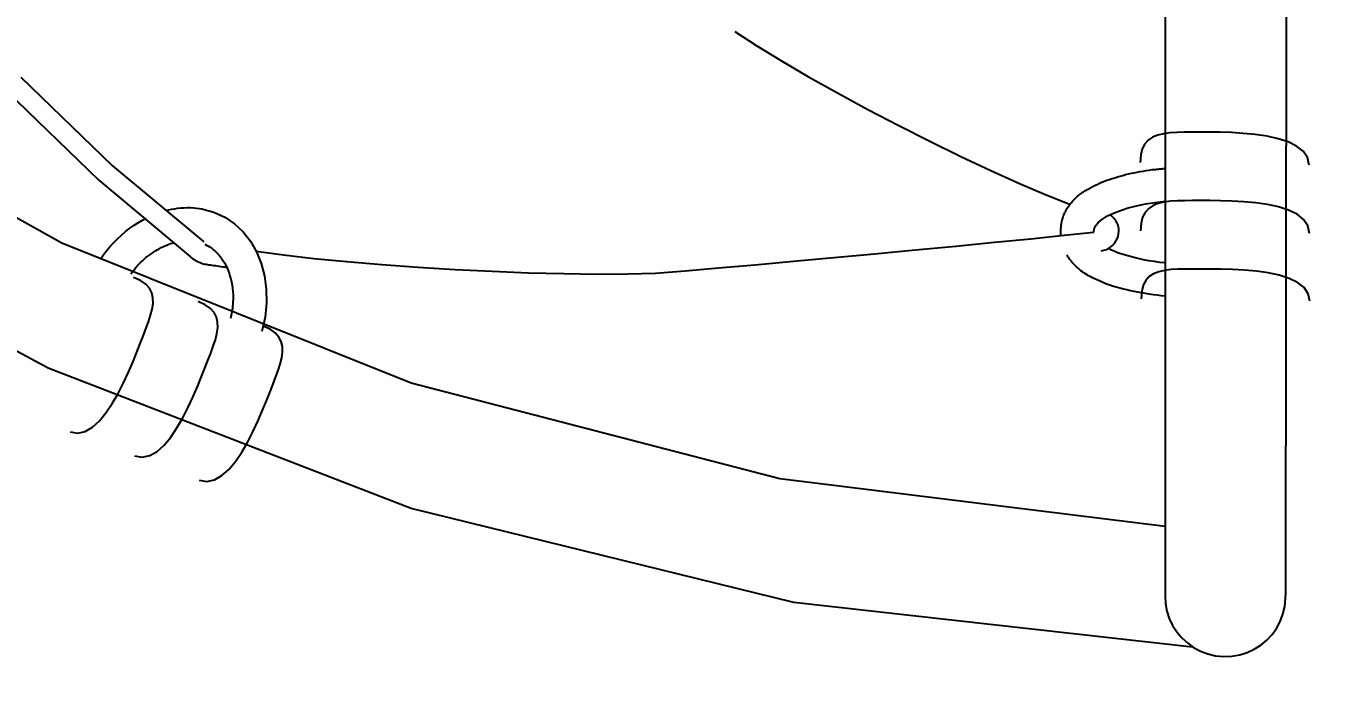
# Model space of a CAD drawing. Extents: x 11992 to 29481, y -6727 to 6811.
# Drawn here: x 19904.5 to 20099.1, y 4010.3 to 4109.9 of the extents above; entities that cross this region are included whole.
import ezdxf

# ---------------------------------------------------------------- set-up
doc = ezdxf.new("R2010")
doc.units = 0
doc.header["$MEASUREMENT"] = 0
doc.layers.get('0').update_dxf_attribs({"color": 8, "linetype": 'CONTINUOUS'})
doc.layers.add('zoylight 5回路', color=4, linetype='CONTINUOUS')

msp = doc.modelspace()

# ---------------------------------------------------------------- linework, layer by layer
for p, q in [((20075.72, 4132.67, -1596.24), (20075.68, 4024.25, -1596.24)), ((20093.89, 4132.67, -1596.24), (20093.79, 4024.25, -1596.24)), ((20011.03, 4109, -1596.24), (20014.33, 4106.87, -1596.24)), ((20014.33, 4106.87, -1596.24), (20018.05, 4104.59, -1596.24)), ((19860.94, 4104.47, -1596.24), (19909.93, 4077.28, -1596.24)), ((20018.05, 4104.59, -1596.24), (20022.13, 4102.22, -1596.24)), ((19903.76, 4102.16, -1596.24), (19917.52, 4088.85, -1596.24)), ((20022.13, 4102.22, -1596.24), (20026.48, 4099.78, -1596.24)), ((19901.6, 4100.09, -1596.24), (19915.44, 4086.69, -1596.24)), ((20026.48, 4099.78, -1596.24), (20031.02, 4097.32, -1596.24)), ((20031.02, 4097.32, -1596.24), (20035.68, 4094.89, -1596.24)), ((20035.68, 4094.89, -1596.24), (20040.36, 4092.52, -1596.24)), ((20073.82, 4093.14, -1596.24), (20073.17, 4092.71, -1596.24)), ((20074.59, 4093.45, -1596.24), (20073.82, 4093.14, -1596.24)), ((20075.46, 4093.66, -1596.24), (20074.59, 4093.45, -1596.24)), ((20076.42, 4093.79, -1596.24), (20075.46, 4093.66, -1596.24)), ((20077.47, 4093.85, -1596.24), (20076.42, 4093.79, -1596.24)), ((20078.6, 4093.87, -1596.24), (20077.47, 4093.85, -1596.24)), ((20079.78, 4093.88, -1596.24), (20078.6, 4093.87, -1596.24)), ((20081.02, 4093.88, -1596.24), (20079.78, 4093.88, -1596.24)), ((20082.38, 4093.88, -1596.24), (20081.02, 4093.88, -1596.24)), ((20083.95, 4093.87, -1596.24), (20082.38, 4093.88, -1596.24)), ((20085.66, 4093.82, -1596.24), (20083.95, 4093.87, -1596.24)), ((20087.44, 4093.71, -1596.24), (20085.66, 4093.82, -1596.24)), ((20089.25, 4093.54, -1596.24), (20087.44, 4093.71, -1596.24)), ((20091.02, 4093.28, -1596.24), (20089.25, 4093.54, -1596.24)), ((20092.68, 4092.91, -1596.24), (20091.02, 4093.28, -1596.24)), ((20040.36, 4092.52, -1596.24), (20045, 4090.25, -1596.24)), ((20072.27, 4091.39, -1596.24), (20072.04, 4090.46, -1596.24)), ((20072.65, 4092.13, -1596.24), (20072.27, 4091.39, -1596.24)), ((20073.17, 4092.71, -1596.24), (20072.65, 4092.13, -1596.24)), ((20094.18, 4092.43, -1596.24), (20092.68, 4092.91, -1596.24)), ((20095.45, 4091.8, -1596.24), (20094.18, 4092.43, -1596.24)), ((20096.44, 4091.03, -1596.24), (20095.45, 4091.8, -1596.24)), ((20045, 4090.25, -1596.24), (20049.51, 4088.13, -1596.24)), ((20072.04, 4090.46, -1596.24), (20071.96, 4089.33, -1596.24)), ((20097.08, 4090.08, -1596.24), (20096.44, 4091.03, -1596.24)), ((20097.32, 4088.95, -1596.24), (20097.08, 4090.08, -1596.24)), ((19917.52, 4088.85, -1596.24), (19931.23, 4077.41, -1596.24)), ((20049.51, 4088.13, -1596.24), (20053.81, 4086.19, -1596.24)), ((20068.53, 4087.16, -1596.24), (20068.94, 4087.28, -1596.24)), ((20068.94, 4087.28, -1596.24), (20069.35, 4087.4, -1596.24)), ((20069.35, 4087.4, -1596.24), (20069.76, 4087.51, -1596.24)), ((20069.76, 4087.51, -1596.24), (20070.19, 4087.61, -1596.24)), ((20070.19, 4087.61, -1596.24), (20070.62, 4087.71, -1596.24)), ((20070.62, 4087.71, -1596.24), (20071.05, 4087.8, -1596.24)), ((20071.05, 4087.8, -1596.24), (20071.49, 4087.89, -1596.24)), ((20071.49, 4087.89, -1596.24), (20071.94, 4087.97, -1596.24)), ((20071.94, 4087.97, -1596.24), (20072.39, 4088.05, -1596.24)), ((20072.39, 4088.05, -1596.24), (20072.85, 4088.12, -1596.24)), ((20072.85, 4088.12, -1596.24), (20073.31, 4088.19, -1596.24)), ((20073.31, 4088.19, -1596.24), (20073.77, 4088.26, -1596.24)), ((20073.77, 4088.26, -1596.24), (20073.92, 4088.27, -1596.24)), ((20073.92, 4088.27, -1596.24), (20074.07, 4088.28, -1596.24)), ((20074.07, 4088.28, -1596.24), (20074.23, 4088.3, -1596.24)), ((20074.23, 4088.3, -1596.24), (20074.38, 4088.31, -1596.24)), ((20074.38, 4088.31, -1596.24), (20074.54, 4088.33, -1596.24)), ((20074.54, 4088.33, -1596.24), (20074.7, 4088.35, -1596.24)), ((20074.7, 4088.35, -1596.24), (20074.86, 4088.37, -1596.24)), ((20074.86, 4088.37, -1596.24), (20075.02, 4088.38, -1596.24)), ((20075.02, 4088.38, -1596.24), (20075.18, 4088.4, -1596.24)), ((20075.18, 4088.4, -1596.24), (20075.35, 4088.41, -1596.24)), ((20075.35, 4088.41, -1596.24), (20075.51, 4088.43, -1596.24)), ((20075.51, 4088.43, -1596.24), (20075.68, 4088.44, -1596.24)), ((19907.84, 4058.41, -1596.24), (19856.75, 4085.87, -1596.24)), ((19915.44, 4086.69, -1596.24), (19929.25, 4075.17, -1596.24)), ((20053.81, 4086.19, -1596.24), (20057.83, 4084.47, -1596.24)), ((20063.88, 4085.18, -1596.24), (20064.04, 4085.27, -1596.24)), ((20064.04, 4085.27, -1596.24), (20064.39, 4085.47, -1596.24)), ((20064.39, 4085.47, -1596.24), (20064.75, 4085.67, -1596.24)), ((20064.75, 4085.67, -1596.24), (20065.1, 4085.86, -1596.24)), ((20065.1, 4085.86, -1596.24), (20065.47, 4086.04, -1596.24)), ((20065.47, 4086.04, -1596.24), (20065.83, 4086.21, -1596.24)), ((20065.83, 4086.21, -1596.24), (20066.2, 4086.37, -1596.24)), ((20066.2, 4086.37, -1596.24), (20066.57, 4086.52, -1596.24)), ((20066.57, 4086.52, -1596.24), (20066.95, 4086.66, -1596.24)), ((20066.95, 4086.66, -1596.24), (20067.34, 4086.8, -1596.24)), ((20067.34, 4086.8, -1596.24), (20067.73, 4086.92, -1596.24)), ((20067.73, 4086.92, -1596.24), (20068.13, 4087.05, -1596.24)), ((20068.13, 4087.05, -1596.24), (20068.53, 4087.16, -1596.24)), ((20057.83, 4084.47, -1596.24), (20061.47, 4083.03, -1596.24)), ((20061.52, 4083.2, -1596.24), (20061.66, 4083.36, -1596.24)), ((20061.66, 4083.36, -1596.24), (20061.8, 4083.52, -1596.24)), ((20061.8, 4083.52, -1596.24), (20061.93, 4083.67, -1596.24)), ((20061.93, 4083.67, -1596.24), (20062.07, 4083.82, -1596.24)), ((20062.07, 4083.82, -1596.24), (20062.21, 4083.96, -1596.24)), ((20062.21, 4083.96, -1596.24), (20062.35, 4084.08, -1596.24)), ((20062.35, 4084.08, -1596.24), (20062.5, 4084.21, -1596.24)), ((20062.5, 4084.21, -1596.24), (20062.65, 4084.33, -1596.24)), ((20062.65, 4084.33, -1596.24), (20062.8, 4084.46, -1596.24)), ((20062.8, 4084.46, -1596.24), (20062.95, 4084.57, -1596.24)), ((20062.95, 4084.57, -1596.24), (20063.1, 4084.69, -1596.24)), ((20063.1, 4084.69, -1596.24), (20063.25, 4084.8, -1596.24)), ((20063.25, 4084.8, -1596.24), (20063.41, 4084.9, -1596.24)), ((20063.41, 4084.9, -1596.24), (20063.56, 4085, -1596.24)), ((20063.56, 4085, -1596.24), (20063.72, 4085.1, -1596.24)), ((20063.72, 4085.1, -1596.24), (20063.88, 4085.18, -1596.24)), ((20072.75, 4083.11, -1596.24), (20074.18, 4083.34, -1596.24)), ((20074.18, 4083.34, -1596.24), (20075.68, 4083.51, -1596.24)), ((20075.53, 4083.37, -1596.24), (20074.66, 4083.16, -1596.24)), ((20076.49, 4083.5, -1596.24), (20075.53, 4083.37, -1596.24)), ((20077.54, 4083.56, -1596.24), (20076.49, 4083.5, -1596.24)), ((20078.66, 4083.59, -1596.24), (20077.54, 4083.56, -1596.24)), ((20079.83, 4083.6, -1596.24), (20078.66, 4083.59, -1596.24)), ((20081.06, 4083.61, -1596.24), (20079.83, 4083.6, -1596.24)), ((20082.43, 4083.61, -1596.24), (20081.06, 4083.61, -1596.24)), ((20084.01, 4083.59, -1596.24), (20082.43, 4083.61, -1596.24)), ((20085.72, 4083.54, -1596.24), (20084.01, 4083.59, -1596.24)), ((20087.51, 4083.44, -1596.24), (20085.72, 4083.54, -1596.24)), ((20089.32, 4083.28, -1596.24), (20087.51, 4083.44, -1596.24)), ((20091.08, 4083.02, -1596.24), (20089.32, 4083.28, -1596.24)), ((19925.56, 4082.1, -1596.24), (19925.95, 4082.21, -1596.24)), ((19925.95, 4082.21, -1596.24), (19926.38, 4082.31, -1596.24)), ((19926.38, 4082.31, -1596.24), (19926.83, 4082.39, -1596.24)), ((19926.83, 4082.39, -1596.24), (19927.3, 4082.45, -1596.24)), ((19927.3, 4082.45, -1596.24), (19927.78, 4082.5, -1596.24)), ((19927.78, 4082.5, -1596.24), (19928.28, 4082.53, -1596.24)), ((19928.28, 4082.53, -1596.24), (19928.77, 4082.55, -1596.24)), ((19928.77, 4082.55, -1596.24), (19929.25, 4082.55, -1596.24)), ((19929.25, 4082.55, -1596.24), (19929.72, 4082.53, -1596.24)), ((19929.72, 4082.53, -1596.24), (19930.16, 4082.49, -1596.24)), ((19930.16, 4082.49, -1596.24), (19930.57, 4082.44, -1596.24)), ((19930.57, 4082.44, -1596.24), (19930.95, 4082.37, -1596.24)), ((19930.95, 4082.37, -1596.24), (19932.74, 4081.87, -1596.24)), ((19932.74, 4081.87, -1596.24), (19934.38, 4081.11, -1596.24)), ((20060.38, 4081.19, -1596.24), (20060.46, 4081.43, -1596.24)), ((20060.46, 4081.43, -1596.24), (20060.55, 4081.66, -1596.24)), ((20060.55, 4081.66, -1596.24), (20060.64, 4081.89, -1596.24)), ((20060.64, 4081.89, -1596.24), (20060.76, 4082.09, -1596.24)), ((20060.76, 4082.09, -1596.24), (20060.88, 4082.29, -1596.24)), ((20060.88, 4082.29, -1596.24), (20061, 4082.48, -1596.24)), ((20061, 4082.48, -1596.24), (20061.13, 4082.67, -1596.24)), ((20061.13, 4082.67, -1596.24), (20061.26, 4082.85, -1596.24)), ((20061.26, 4082.85, -1596.24), (20061.39, 4083.03, -1596.24)), ((20061.39, 4083.03, -1596.24), (20061.52, 4083.2, -1596.24)), ((20067.06, 4081.29, -1596.24), (20067.96, 4081.73, -1596.24)), ((20067.59, 4081.36, -1596.24), (20067.43, 4081.48, -1596.24)), ((20067.74, 4081.23, -1596.24), (20067.59, 4081.36, -1596.24)), ((20067.96, 4081.73, -1596.24), (20068.99, 4082.13, -1596.24)), ((20068.99, 4082.13, -1596.24), (20070.14, 4082.5, -1596.24)), ((20070.14, 4082.5, -1596.24), (20071.4, 4082.83, -1596.24)), ((20071.4, 4082.83, -1596.24), (20072.75, 4083.11, -1596.24)), ((20072.71, 4081.84, -1596.24), (20072.32, 4081.11, -1596.24)), ((20073.24, 4082.42, -1596.24), (20072.71, 4081.84, -1596.24)), ((20073.89, 4082.85, -1596.24), (20073.24, 4082.42, -1596.24)), ((20074.66, 4083.16, -1596.24), (20073.89, 4082.85, -1596.24)), ((20092.74, 4082.66, -1596.24), (20091.08, 4083.02, -1596.24)), ((20094.24, 4082.18, -1596.24), (20092.74, 4082.66, -1596.24)), ((20095.52, 4081.56, -1596.24), (20094.24, 4082.18, -1596.24)), ((20096.51, 4080.78, -1596.24), (20095.52, 4081.56, -1596.24)), ((19919.49, 4078.94, -1596.24), (19920.13, 4079.44, -1596.24)), ((19920.13, 4079.44, -1596.24), (19920.78, 4079.91, -1596.24)), ((19920.78, 4079.91, -1596.24), (19921.41, 4080.32, -1596.24)), ((19921.41, 4080.32, -1596.24), (19922.02, 4080.67, -1596.24)), ((19922.02, 4080.67, -1596.24), (19922.6, 4080.96, -1596.24)), ((19934.38, 4081.11, -1596.24), (19935.85, 4080.12, -1596.24)), ((19935.85, 4080.12, -1596.24), (19937.15, 4078.9, -1596.24)), ((20060.01, 4079.12, -1596.24), (20060.03, 4079.39, -1596.24)), ((20060.03, 4079.39, -1596.24), (20060.05, 4079.66, -1596.24)), ((20060.05, 4079.66, -1596.24), (20060.08, 4079.92, -1596.24)), ((20060.08, 4079.92, -1596.24), (20060.13, 4080.18, -1596.24)), ((20060.13, 4080.18, -1596.24), (20060.18, 4080.44, -1596.24)), ((20060.18, 4080.44, -1596.24), (20060.24, 4080.69, -1596.24)), ((20060.24, 4080.69, -1596.24), (20060.3, 4080.94, -1596.24)), ((20060.3, 4080.94, -1596.24), (20060.38, 4081.19, -1596.24)), ((20065.02, 4079.36, -1596.24), (20065.27, 4079.86, -1596.24)), ((20065.27, 4079.86, -1596.24), (20065.7, 4080.35, -1596.24)), ((20065.7, 4080.35, -1596.24), (20066.3, 4080.83, -1596.24)), ((20066.3, 4080.83, -1596.24), (20067.06, 4081.29, -1596.24)), ((20067.89, 4081.08, -1596.24), (20067.74, 4081.23, -1596.24)), ((20068.03, 4080.92, -1596.24), (20067.89, 4081.08, -1596.24)), ((20068.16, 4080.75, -1596.24), (20068.03, 4080.92, -1596.24)), ((20068.28, 4080.57, -1596.24), (20068.16, 4080.75, -1596.24)), ((20068.39, 4080.38, -1596.24), (20068.28, 4080.57, -1596.24)), ((20068.49, 4080.19, -1596.24), (20068.39, 4080.38, -1596.24)), ((20068.57, 4079.99, -1596.24), (20068.49, 4080.19, -1596.24)), ((20068.64, 4079.8, -1596.24), (20068.57, 4079.99, -1596.24)), ((20068.69, 4079.6, -1596.24), (20068.64, 4079.8, -1596.24)), ((20068.72, 4079.41, -1596.24), (20068.69, 4079.6, -1596.24)), ((20068.74, 4078.99, -1596.24), (20068.72, 4079.41, -1596.24)), ((20072.08, 4080.19, -1596.24), (20072, 4079.06, -1596.24)), ((20072.32, 4081.11, -1596.24), (20072.08, 4080.19, -1596.24)), ((20097.16, 4079.83, -1596.24), (20096.51, 4080.78, -1596.24)), ((20097.4, 4078.68, -1596.24), (20097.16, 4079.83, -1596.24)), ((19917.63, 4077.23, -1596.24), (19918.23, 4077.82, -1596.24)), ((19918.23, 4077.82, -1596.24), (19918.85, 4078.39, -1596.24)), ((19918.85, 4078.39, -1596.24), (19919.49, 4078.94, -1596.24)), ((19937.15, 4078.9, -1596.24), (19938.26, 4077.49, -1596.24)), ((19938.26, 4077.49, -1596.24), (19939.17, 4075.9, -1596.24)), ((20050.04, 4077.34, -1596.24), (20055.51, 4077.88, -1596.24)), ((20055.51, 4077.88, -1596.24), (20060.52, 4078.39, -1596.24)), ((20060.01, 4078.86, -1596.24), (20060.01, 4079.12, -1596.24)), ((20060.01, 4078.81, -1596.24), (20060.01, 4078.86, -1596.24)), ((20060.01, 4078.77, -1596.24), (20060.01, 4078.81, -1596.24)), ((20060.01, 4078.73, -1596.24), (20060.01, 4078.77, -1596.24)), ((20060.01, 4078.68, -1596.24), (20060.01, 4078.73, -1596.24)), ((20060.01, 4078.64, -1596.24), (20060.01, 4078.68, -1596.24)), ((20060.01, 4078.59, -1596.24), (20060.01, 4078.64, -1596.24)), ((20060.01, 4078.55, -1596.24), (20060.01, 4078.59, -1596.24)), ((20060.01, 4078.5, -1596.24), (20060.01, 4078.55, -1596.24)), ((20060.01, 4078.46, -1596.24), (20060.01, 4078.5, -1596.24)), ((20060.01, 4078.41, -1596.24), (20060.01, 4078.46, -1596.24)), ((20060.01, 4078.36, -1596.24), (20060.01, 4078.41, -1596.24)), ((20060.01, 4078.31, -1596.24), (20060.01, 4078.36, -1596.24)), ((20060.52, 4078.39, -1596.24), (20064.97, 4078.86, -1596.24)), ((20064.97, 4078.86, -1596.24), (20065.02, 4079.36, -1596.24)), ((20068.1, 4077.18, -1596.24), (20068.31, 4077.5, -1596.24)), ((20068.31, 4077.5, -1596.24), (20068.49, 4077.84, -1596.24)), ((20068.49, 4077.84, -1596.24), (20068.62, 4078.2, -1596.24)), ((20068.62, 4078.2, -1596.24), (20068.71, 4078.59, -1596.24)), ((20068.71, 4078.59, -1596.24), (20068.74, 4078.99, -1596.24)), ((19909.93, 4077.28, -1596.24), (19962.38, 4056.23, -1596.24)), ((19916.12, 4075.39, -1596.24), (19916.57, 4076, -1596.24)), ((19916.57, 4076, -1596.24), (19917.08, 4076.62, -1596.24)), ((19917.08, 4076.62, -1596.24), (19917.63, 4077.23, -1596.24)), ((19923.12, 4075.46, -1596.24), (19923.41, 4075.65, -1596.24)), ((19923.41, 4075.65, -1596.24), (19923.69, 4075.85, -1596.24)), ((19923.69, 4075.85, -1596.24), (19923.97, 4076.03, -1596.24)), ((19923.97, 4076.03, -1596.24), (19924.25, 4076.21, -1596.24)), ((19924.25, 4076.21, -1596.24), (19924.54, 4076.37, -1596.24)), ((19924.54, 4076.37, -1596.24), (19924.82, 4076.53, -1596.24)), ((19924.82, 4076.53, -1596.24), (19925.1, 4076.67, -1596.24)), ((19925.1, 4076.67, -1596.24), (19925.39, 4076.81, -1596.24)), ((19925.39, 4076.81, -1596.24), (19925.67, 4076.93, -1596.24)), ((19925.67, 4076.93, -1596.24), (19925.96, 4077.04, -1596.24)), ((19925.96, 4077.04, -1596.24), (19926.24, 4077.14, -1596.24)), ((19926.24, 4077.14, -1596.24), (19926.52, 4077.23, -1596.24)), ((19926.52, 4077.23, -1596.24), (19926.8, 4077.31, -1596.24)), ((19931.37, 4077.07, -1596.24), (19931.66, 4076.92, -1596.24)), ((19931.66, 4076.92, -1596.24), (19931.94, 4076.76, -1596.24)), ((19931.94, 4076.76, -1596.24), (19932.21, 4076.58, -1596.24)), ((19932.21, 4076.58, -1596.24), (19932.48, 4076.39, -1596.24)), ((19932.48, 4076.39, -1596.24), (19932.75, 4076.17, -1596.24)), ((19932.75, 4076.17, -1596.24), (19933, 4075.95, -1596.24)), ((19933, 4075.95, -1596.24), (19933.25, 4075.7, -1596.24)), ((19933.25, 4075.7, -1596.24), (19933.49, 4075.44, -1596.24)), ((19939.12, 4076, -1596.24), (19943.2, 4075.44, -1596.24)), ((19939.17, 4075.9, -1596.24), (19939.88, 4074.16, -1596.24)), ((20025.89, 4075.03, -1596.24), (20032.04, 4075.61, -1596.24)), ((20032.04, 4075.61, -1596.24), (20038.2, 4076.19, -1596.24)), ((20038.2, 4076.19, -1596.24), (20044.23, 4076.77, -1596.24)), ((20044.23, 4076.77, -1596.24), (20050.04, 4077.34, -1596.24)), ((20066.09, 4076.07, -1596.24), (20066.49, 4076.14, -1596.24)), ((20066.49, 4076.14, -1596.24), (20066.87, 4076.27, -1596.24)), ((20066.87, 4076.27, -1596.24), (20067.22, 4076.44, -1596.24)), ((20067.62, 4076.15, -1596.24), (20067.21, 4076.38, -1596.24)), ((20067.22, 4076.44, -1596.24), (20067.55, 4076.65, -1596.24)), ((20067.55, 4076.65, -1596.24), (20067.84, 4076.9, -1596.24)), ((20068.13, 4075.93, -1596.24), (20067.62, 4076.15, -1596.24)), ((20067.84, 4076.9, -1596.24), (20068.1, 4077.18, -1596.24)), ((20068.71, 4075.7, -1596.24), (20068.13, 4075.93, -1596.24)), ((20069.37, 4075.49, -1596.24), (20068.71, 4075.7, -1596.24)), ((19915.74, 4074.79, -1596.24), (19916.12, 4075.39, -1596.24)), ((19920.99, 4073.5, -1596.24), (19921.24, 4073.78, -1596.24)), ((19921.24, 4073.78, -1596.24), (19921.49, 4074.06, -1596.24)), ((19921.49, 4074.06, -1596.24), (19921.75, 4074.32, -1596.24)), ((19921.75, 4074.32, -1596.24), (19922.01, 4074.57, -1596.24)), ((19922.01, 4074.57, -1596.24), (19922.28, 4074.81, -1596.24)), ((19922.28, 4074.81, -1596.24), (19922.55, 4075.04, -1596.24)), ((19922.55, 4075.04, -1596.24), (19922.83, 4075.26, -1596.24)), ((19922.83, 4075.26, -1596.24), (19923.12, 4075.46, -1596.24)), ((19929.25, 4075.17, -1596.24), (19929.4, 4075.02, -1596.24)), ((19929.4, 4075.02, -1596.24), (19929.58, 4074.87, -1596.24)), ((19929.58, 4074.87, -1596.24), (19929.78, 4074.74, -1596.24)), ((19929.78, 4074.74, -1596.24), (19929.99, 4074.61, -1596.24)), ((19929.99, 4074.61, -1596.24), (19930.21, 4074.49, -1596.24)), ((19930.21, 4074.49, -1596.24), (19930.44, 4074.38, -1596.24)), ((19930.44, 4074.38, -1596.24), (19930.67, 4074.28, -1596.24)), ((19930.67, 4074.28, -1596.24), (19930.9, 4074.2, -1596.24)), ((19930.9, 4074.2, -1596.24), (19931.13, 4074.12, -1596.24)), ((19931.13, 4074.12, -1596.24), (19931.36, 4074.07, -1596.24)), ((19931.36, 4074.07, -1596.24), (19931.57, 4074.03, -1596.24)), ((19931.57, 4074.03, -1596.24), (19931.78, 4074, -1596.24)), ((19931.78, 4074, -1596.24), (19931.98, 4073.97, -1596.24)), ((19931.98, 4073.97, -1596.24), (19932.21, 4073.94, -1596.24)), ((19932.21, 4073.94, -1596.24), (19932.45, 4073.91, -1596.24)), ((19932.45, 4073.91, -1596.24), (19932.71, 4073.87, -1596.24)), ((19932.71, 4073.87, -1596.24), (19932.98, 4073.83, -1596.24)), ((19932.98, 4073.83, -1596.24), (19933.25, 4073.79, -1596.24)), ((19933.25, 4073.79, -1596.24), (19933.52, 4073.75, -1596.24)), ((19933.49, 4075.44, -1596.24), (19933.73, 4075.16, -1596.24)), ((19933.52, 4073.75, -1596.24), (19933.78, 4073.71, -1596.24)), ((19933.73, 4075.16, -1596.24), (19933.95, 4074.86, -1596.24)), ((19933.78, 4073.71, -1596.24), (19934.04, 4073.67, -1596.24)), ((19933.95, 4074.86, -1596.24), (19934.17, 4074.54, -1596.24)), ((19934.04, 4073.67, -1596.24), (19934.28, 4073.63, -1596.24)), ((19934.17, 4074.54, -1596.24), (19934.38, 4074.21, -1596.24)), ((19934.28, 4073.63, -1596.24), (19934.5, 4073.59, -1596.24)), ((19934.38, 4074.21, -1596.24), (19934.56, 4073.85, -1596.24)), ((19934.5, 4073.59, -1596.24), (19934.69, 4073.55, -1596.24)), ((19934.56, 4073.85, -1596.24), (19934.73, 4073.48, -1596.24)), ((19939.88, 4074.16, -1596.24), (19940.37, 4072.29, -1596.24)), ((19943.2, 4075.44, -1596.24), (19947.77, 4074.92, -1596.24)), ((19947.77, 4074.92, -1596.24), (19952.73, 4074.43, -1596.24)), ((19952.73, 4074.43, -1596.24), (19957.99, 4073.99, -1596.24)), ((19957.99, 4073.99, -1596.24), (19963.45, 4073.6, -1596.24)), ((19963.45, 4073.6, -1596.24), (19969, 4073.26, -1596.24)), ((20008.57, 4073.48, -1596.24), (20014.04, 4073.96, -1596.24)), ((20014.04, 4073.96, -1596.24), (20019.85, 4074.48, -1596.24)), ((20019.85, 4074.48, -1596.24), (20025.89, 4075.03, -1596.24)), ((20061.01, 4075.26, -1596.24), (20060.92, 4075.38, -1596.24)), ((20061.09, 4075.15, -1596.24), (20061.01, 4075.26, -1596.24)), ((20061.18, 4075.04, -1596.24), (20061.09, 4075.15, -1596.24)), ((20061.26, 4074.92, -1596.24), (20061.18, 4075.04, -1596.24)), ((20061.35, 4074.81, -1596.24), (20061.26, 4074.92, -1596.24)), ((20061.43, 4074.7, -1596.24), (20061.35, 4074.81, -1596.24)), ((20061.52, 4074.59, -1596.24), (20061.43, 4074.7, -1596.24)), ((20061.61, 4074.48, -1596.24), (20061.52, 4074.59, -1596.24)), ((20061.7, 4074.37, -1596.24), (20061.61, 4074.48, -1596.24)), ((20061.79, 4074.27, -1596.24), (20061.7, 4074.37, -1596.24)), ((20061.89, 4074.17, -1596.24), (20061.79, 4074.27, -1596.24)), ((20061.99, 4074.07, -1596.24), (20061.89, 4074.17, -1596.24)), ((20062.19, 4073.84, -1596.24), (20061.99, 4074.07, -1596.24)), ((20062.39, 4073.63, -1596.24), (20062.19, 4073.84, -1596.24)), ((20062.61, 4073.43, -1596.24), (20062.39, 4073.63, -1596.24)), ((20070.08, 4075.28, -1596.24), (20069.37, 4075.49, -1596.24)), ((20070.84, 4075.08, -1596.24), (20070.08, 4075.28, -1596.24)), ((20071.63, 4074.89, -1596.24), (20070.84, 4075.08, -1596.24)), ((20072.44, 4074.72, -1596.24), (20071.63, 4074.89, -1596.24)), ((20073.26, 4074.56, -1596.24), (20072.44, 4074.72, -1596.24)), ((20074.08, 4074.43, -1596.24), (20073.26, 4074.56, -1596.24)), ((20074.89, 4074.32, -1596.24), (20074.08, 4074.43, -1596.24)), ((20075.68, 4074.24, -1596.24), (20074.89, 4074.32, -1596.24)), ((19920.29, 4072.62, -1596.24), (19920.52, 4072.92, -1596.24)), ((19920.52, 4072.92, -1596.24), (19920.75, 4073.21, -1596.24)), ((19921.73, 4071.59, -1596.24), (19920.69, 4072.07, -1596.24)), ((19920.75, 4073.21, -1596.24), (19920.99, 4073.5, -1596.24)), ((19934.73, 4073.48, -1596.24), (19934.89, 4073.09, -1596.24)), ((19934.89, 4073.09, -1596.24), (19935.04, 4072.69, -1596.24)), ((19935.04, 4072.69, -1596.24), (19935.17, 4072.27, -1596.24)), ((19935.17, 4072.27, -1596.24), (19935.29, 4071.83, -1596.24)), ((19935.29, 4071.83, -1596.24), (19935.39, 4071.38, -1596.24)), ((19940.37, 4072.29, -1596.24), (19940.63, 4070.31, -1596.24)), ((19969, 4073.26, -1596.24), (19974.57, 4072.98, -1596.24)), ((19974.57, 4072.98, -1596.24), (19980.04, 4072.77, -1596.24)), ((19980.04, 4072.77, -1596.24), (19985.33, 4072.63, -1596.24)), ((19985.33, 4072.63, -1596.24), (19990.33, 4072.56, -1596.24)), ((19990.33, 4072.56, -1596.24), (19994.95, 4072.58, -1596.24)), ((19994.95, 4072.58, -1596.24), (19999.1, 4072.69, -1596.24)), ((19999.1, 4072.69, -1596.24), (20003.55, 4073.05, -1596.24)), ((20003.55, 4073.05, -1596.24), (20008.57, 4073.48, -1596.24)), ((20062.82, 4073.24, -1596.24), (20062.61, 4073.43, -1596.24)), ((20063.04, 4073.07, -1596.24), (20062.82, 4073.24, -1596.24)), ((20063.27, 4072.9, -1596.24), (20063.04, 4073.07, -1596.24)), ((20063.49, 4072.74, -1596.24), (20063.27, 4072.9, -1596.24)), ((20063.72, 4072.6, -1596.24), (20063.49, 4072.74, -1596.24)), ((20063.96, 4072.46, -1596.24), (20063.72, 4072.6, -1596.24)), ((20064.19, 4072.32, -1596.24), (20063.96, 4072.46, -1596.24)), ((20064.43, 4072.19, -1596.24), (20064.19, 4072.32, -1596.24)), ((20064.67, 4072.07, -1596.24), (20064.43, 4072.19, -1596.24)), ((20065, 4071.9, -1596.24), (20064.67, 4072.07, -1596.24)), ((20065.33, 4071.73, -1596.24), (20065, 4071.9, -1596.24)), ((20065.67, 4071.57, -1596.24), (20065.33, 4071.73, -1596.24)), ((20072.8, 4071.61, -1596.24), (20072.42, 4070.87, -1596.24)), ((20073.32, 4072.18, -1596.24), (20072.8, 4071.61, -1596.24)), ((20073.97, 4072.61, -1596.24), (20073.32, 4072.18, -1596.24)), ((20074.74, 4072.92, -1596.24), (20073.97, 4072.61, -1596.24)), ((20075.61, 4073.12, -1596.24), (20074.74, 4072.92, -1596.24)), ((20076.58, 4073.24, -1596.24), (20075.61, 4073.12, -1596.24)), ((20077.63, 4073.3, -1596.24), (20076.58, 4073.24, -1596.24)), ((20078.76, 4073.32, -1596.24), (20077.63, 4073.3, -1596.24)), ((20079.95, 4073.32, -1596.24), (20078.76, 4073.32, -1596.24)), ((20081.19, 4073.31, -1596.24), (20079.95, 4073.32, -1596.24)), ((20082.55, 4073.32, -1596.24), (20081.19, 4073.31, -1596.24)), ((20084.11, 4073.31, -1596.24), (20082.55, 4073.32, -1596.24)), ((20085.82, 4073.27, -1596.24), (20084.11, 4073.31, -1596.24)), ((20087.6, 4073.17, -1596.24), (20085.82, 4073.27, -1596.24)), ((20089.41, 4073, -1596.24), (20087.6, 4073.17, -1596.24)), ((20091.17, 4072.75, -1596.24), (20089.41, 4073, -1596.24)), ((20092.83, 4072.39, -1596.24), (20091.17, 4072.75, -1596.24)), ((20094.32, 4071.91, -1596.24), (20092.83, 4072.39, -1596.24)), ((20095.59, 4071.3, -1596.24), (20094.32, 4071.91, -1596.24)), ((19922.51, 4071.04, -1596.24), (19921.73, 4071.59, -1596.24)), ((19923.07, 4070.42, -1596.24), (19922.51, 4071.04, -1596.24)), ((19923.43, 4069.73, -1596.24), (19923.07, 4070.42, -1596.24)), ((19923.6, 4068.98, -1596.24), (19923.43, 4069.73, -1596.24)), ((19935.39, 4071.38, -1596.24), (19935.48, 4070.91, -1596.24)), ((19935.48, 4070.91, -1596.24), (19935.55, 4070.44, -1596.24)), ((19935.55, 4070.44, -1596.24), (19935.6, 4069.95, -1596.24)), ((19935.6, 4069.95, -1596.24), (19935.63, 4069.45, -1596.24)), ((19940.63, 4070.31, -1596.24), (19940.66, 4068.24, -1596.24)), ((20066.01, 4071.42, -1596.24), (20065.67, 4071.57, -1596.24)), ((20066.35, 4071.28, -1596.24), (20066.01, 4071.42, -1596.24)), ((20066.7, 4071.14, -1596.24), (20066.35, 4071.28, -1596.24)), ((20067.06, 4071.01, -1596.24), (20066.7, 4071.14, -1596.24)), ((20067.41, 4070.88, -1596.24), (20067.06, 4071.01, -1596.24)), ((20067.78, 4070.76, -1596.24), (20067.41, 4070.88, -1596.24)), ((20068.15, 4070.64, -1596.24), (20067.78, 4070.76, -1596.24)), ((20068.53, 4070.53, -1596.24), (20068.15, 4070.64, -1596.24)), ((20068.91, 4070.42, -1596.24), (20068.53, 4070.53, -1596.24)), ((20069.43, 4070.29, -1596.24), (20068.91, 4070.42, -1596.24)), ((20069.96, 4070.17, -1596.24), (20069.43, 4070.29, -1596.24)), ((20070.5, 4070.05, -1596.24), (20069.96, 4070.17, -1596.24)), ((20071.05, 4069.94, -1596.24), (20070.5, 4070.05, -1596.24)), ((20071.61, 4069.83, -1596.24), (20071.05, 4069.94, -1596.24)), ((20072.17, 4069.73, -1596.24), (20071.61, 4069.83, -1596.24)), ((20072.19, 4069.96, -1596.24), (20072.12, 4068.83, -1596.24)), ((20072.74, 4069.63, -1596.24), (20072.17, 4069.73, -1596.24)), ((20072.42, 4070.87, -1596.24), (20072.19, 4069.96, -1596.24)), ((20096.58, 4070.54, -1596.24), (20095.59, 4071.3, -1596.24)), ((20097.21, 4069.6, -1596.24), (20096.58, 4070.54, -1596.24)), ((19923.49, 4067.29, -1596.24), (19923.61, 4068.16, -1596.24)), ((19923.61, 4068.16, -1596.24), (19923.6, 4068.98, -1596.24)), ((19931.44, 4067.94, -1596.24), (19930.4, 4068.42, -1596.24)), ((19932.23, 4067.39, -1596.24), (19931.44, 4067.94, -1596.24)), ((19935.59, 4067.94, -1596.24), (19935.56, 4067.69, -1596.24)), ((19935.61, 4068.19, -1596.24), (19935.59, 4067.94, -1596.24)), ((19935.62, 4068.45, -1596.24), (19935.61, 4068.19, -1596.24)), ((19935.63, 4068.69, -1596.24), (19935.62, 4068.45, -1596.24)), ((19935.63, 4069.45, -1596.24), (19935.64, 4068.94, -1596.24)), ((19935.64, 4068.94, -1596.24), (19935.63, 4068.69, -1596.24)), ((19940.66, 4068.24, -1596.24), (19940.44, 4066.09, -1596.24)), ((20073.32, 4069.54, -1596.24), (20072.74, 4069.63, -1596.24)), ((20073.9, 4069.46, -1596.24), (20073.32, 4069.54, -1596.24)), ((20074.49, 4069.38, -1596.24), (20073.9, 4069.46, -1596.24)), ((20075.08, 4069.31, -1596.24), (20074.49, 4069.38, -1596.24)), ((20075.68, 4069.25, -1596.24), (20075.08, 4069.31, -1596.24)), ((20097.44, 4068.49, -1596.24), (20097.21, 4069.6, -1596.24)), ((19922.93, 4065.37, -1596.24), (19923.25, 4066.36, -1596.24)), ((19923.25, 4066.36, -1596.24), (19923.49, 4067.29, -1596.24)), ((19932.79, 4066.77, -1596.24), (19932.23, 4067.39, -1596.24)), ((19933.14, 4066.08, -1596.24), (19932.79, 4066.77, -1596.24)), ((19933.31, 4065.33, -1596.24), (19933.14, 4066.08, -1596.24)), ((19935.31, 4066.13, -1596.24), (19935.26, 4065.87, -1596.24)), ((19935.36, 4066.39, -1596.24), (19935.31, 4066.13, -1596.24)), ((19935.41, 4066.65, -1596.24), (19935.36, 4066.39, -1596.24)), ((19935.45, 4066.91, -1596.24), (19935.41, 4066.65, -1596.24)), ((19935.49, 4067.17, -1596.24), (19935.45, 4066.91, -1596.24)), ((19935.53, 4067.43, -1596.24), (19935.49, 4067.17, -1596.24)), ((19935.56, 4067.69, -1596.24), (19935.53, 4067.43, -1596.24)), ((19940.44, 4066.09, -1596.24), (19939.96, 4063.91, -1596.24)), ((19922.12, 4063.25, -1596.24), (19922.55, 4064.33, -1596.24)), ((19922.55, 4064.33, -1596.24), (19922.93, 4065.37, -1596.24)), ((19933.21, 4063.63, -1596.24), (19933.33, 4064.51, -1596.24)), ((19933.33, 4064.51, -1596.24), (19933.31, 4065.33, -1596.24)), ((19941.19, 4064.26, -1596.24), (19940.15, 4064.73, -1596.24)), ((19941.97, 4063.72, -1596.24), (19941.19, 4064.26, -1596.24)), ((19921.19, 4060.84, -1596.24), (19921.69, 4062.11, -1596.24)), ((19921.69, 4062.11, -1596.24), (19922.12, 4063.25, -1596.24)), ((19932.66, 4061.7, -1596.24), (19932.98, 4062.69, -1596.24)), ((19932.98, 4062.69, -1596.24), (19933.21, 4063.63, -1596.24)), ((19942.53, 4063.1, -1596.24), (19941.97, 4063.72, -1596.24)), ((19942.88, 4062.42, -1596.24), (19942.53, 4063.1, -1596.24)), ((19943.05, 4061.67, -1596.24), (19942.88, 4062.42, -1596.24)), ((19920.6, 4059.4, -1596.24), (19921.19, 4060.84, -1596.24)), ((19931.85, 4059.57, -1596.24), (19932.27, 4060.66, -1596.24)), ((19932.27, 4060.66, -1596.24), (19932.66, 4061.7, -1596.24)), ((19942.72, 4059.04, -1596.24), (19942.95, 4059.98, -1596.24)), ((19942.95, 4059.98, -1596.24), (19943.07, 4060.85, -1596.24)), ((19943.07, 4060.85, -1596.24), (19943.05, 4061.67, -1596.24)), ((19962.4, 4037.34, -1596.24), (19907.84, 4058.41, -1596.24)), ((19919.93, 4057.84, -1596.24), (19920.6, 4059.4, -1596.24)), ((19930.91, 4057.17, -1596.24), (19931.4, 4058.43, -1596.24)), ((19931.4, 4058.43, -1596.24), (19931.85, 4059.57, -1596.24)), ((19942.02, 4057.01, -1596.24), (19942.4, 4058.05, -1596.24)), ((19942.4, 4058.05, -1596.24), (19942.72, 4059.04, -1596.24)), ((19918.37, 4054.62, -1596.24), (19919.18, 4056.23, -1596.24)), ((19919.18, 4056.23, -1596.24), (19919.93, 4057.84, -1596.24)), ((19930.32, 4055.74, -1596.24), (19930.91, 4057.17, -1596.24)), ((19941.59, 4055.92, -1596.24), (19942.02, 4057.01, -1596.24)), ((19962.38, 4056.23, -1596.24), (20017.8, 4041.85, -1596.24)), ((19917.48, 4053.09, -1596.24), (19918.37, 4054.62, -1596.24)), ((19928.91, 4052.57, -1596.24), (19929.66, 4054.18, -1596.24)), ((19929.66, 4054.18, -1596.24), (19930.32, 4055.74, -1596.24)), ((19940.66, 4053.52, -1596.24), (19941.15, 4054.78, -1596.24)), ((19941.15, 4054.78, -1596.24), (19941.59, 4055.92, -1596.24)), ((19916.54, 4051.69, -1596.24), (19917.48, 4053.09, -1596.24)), ((19928.1, 4050.97, -1596.24), (19928.91, 4052.57, -1596.24)), ((19940.08, 4052.09, -1596.24), (19940.66, 4053.52, -1596.24)), ((19914.51, 4049.54, -1596.24), (19915.55, 4050.49, -1596.24)), ((19915.55, 4050.49, -1596.24), (19916.54, 4051.69, -1596.24)), ((19927.21, 4049.44, -1596.24), (19928.1, 4050.97, -1596.24)), ((19938.66, 4048.93, -1596.24), (19939.41, 4050.53, -1596.24)), ((19939.41, 4050.53, -1596.24), (19940.08, 4052.09, -1596.24)), ((19911.18, 4048.85, -1596.24), (19912.32, 4048.66, -1596.24)), ((19912.32, 4048.66, -1596.24), (19913.43, 4048.91, -1596.24)), ((19913.43, 4048.91, -1596.24), (19914.51, 4049.54, -1596.24)), ((19926.27, 4048.04, -1596.24), (19927.21, 4049.44, -1596.24)), ((19937.84, 4047.33, -1596.24), (19938.66, 4048.93, -1596.24)), ((19924.22, 4045.9, -1596.24), (19925.27, 4046.84, -1596.24)), ((19925.27, 4046.84, -1596.24), (19926.27, 4048.04, -1596.24)), ((19936.95, 4045.8, -1596.24), (19937.84, 4047.33, -1596.24)), ((19920.84, 4045.23, -1596.24), (19922, 4045.03, -1596.24)), ((19922, 4045.03, -1596.24), (19923.13, 4045.27, -1596.24)), ((19923.13, 4045.27, -1596.24), (19924.22, 4045.9, -1596.24)), ((19934.99, 4043.2, -1596.24), (19936, 4044.41, -1596.24)), ((19936, 4044.41, -1596.24), (19936.95, 4045.8, -1596.24)), ((19933.93, 4042.26, -1596.24), (19934.99, 4043.2, -1596.24)), ((19930.54, 4041.58, -1596.24), (19931.7, 4041.38, -1596.24)), ((19931.7, 4041.38, -1596.24), (19932.84, 4041.63, -1596.24)), ((19932.84, 4041.63, -1596.24), (19933.93, 4042.26, -1596.24)), ((20017.8, 4041.85, -1596.24), (20075.68, 4034.66, -1596.24)), ((20019.89, 4023.19, -1596.24), (19962.4, 4037.34, -1596.24)), ((20079.8, 4016.5, -1596.24), (20019.89, 4023.19, -1596.24)), ((20075.68, 4024.25, -1596.24), (20075.74, 4023.05, -1596.24)), ((20075.74, 4023.05, -1596.24), (20075.96, 4021.88, -1596.24)), ((20093.67, 4022.58, -1596.24), (20093.79, 4023.8, -1596.24)), ((20093.79, 4024.22, -1596.24), (20093.79, 4024.25, -1596.24)), ((20093.79, 4024.18, -1596.24), (20093.79, 4024.22, -1596.24)), ((20093.79, 4024.14, -1596.24), (20093.79, 4024.18, -1596.24)), ((20093.79, 4024.1, -1596.24), (20093.79, 4024.14, -1596.24)), ((20093.79, 4024.06, -1596.24), (20093.79, 4024.1, -1596.24)), ((20093.79, 4024.02, -1596.24), (20093.79, 4024.06, -1596.24)), ((20093.79, 4023.98, -1596.24), (20093.79, 4024.02, -1596.24)), ((20093.79, 4023.94, -1596.24), (20093.79, 4023.98, -1596.24)), ((20093.79, 4023.9, -1596.24), (20093.79, 4023.94, -1596.24)), ((20093.79, 4023.86, -1596.24), (20093.79, 4023.9, -1596.24)), ((20093.79, 4023.83, -1596.24), (20093.79, 4023.86, -1596.24)), ((20093.79, 4023.8, -1596.24), (20093.79, 4023.83, -1596.24)), ((20075.96, 4021.88, -1596.24), (20076.32, 4020.78, -1596.24)), ((20092.98, 4020.32, -1596.24), (20093.4, 4021.42, -1596.24)), ((20093.4, 4021.42, -1596.24), (20093.67, 4022.58, -1596.24)), ((20076.32, 4020.78, -1596.24), (20076.82, 4019.73, -1596.24)), ((20076.82, 4019.73, -1596.24), (20077.45, 4018.77, -1596.24)), ((20091.76, 4018.36, -1596.24), (20092.43, 4019.29, -1596.24)), ((20092.43, 4019.29, -1596.24), (20092.98, 4020.32, -1596.24)), ((20077.45, 4018.77, -1596.24), (20078.19, 4017.89, -1596.24)), ((20078.19, 4017.89, -1596.24), (20079.04, 4017.11, -1596.24)), ((20079.04, 4017.11, -1596.24), (20079.98, 4016.44, -1596.24)), ((20090.08, 4016.79, -1596.24), (20090.97, 4017.52, -1596.24)), ((20090.97, 4017.52, -1596.24), (20091.76, 4018.36, -1596.24)), ((20079.98, 4016.44, -1596.24), (20081.01, 4015.89, -1596.24)), ((20081.01, 4015.89, -1596.24), (20082.12, 4015.48, -1596.24)), ((20082.12, 4015.48, -1596.24), (20083.29, 4015.2, -1596.24)), ((20083.29, 4015.2, -1596.24), (20084.52, 4015.09, -1596.24)), ((20085.74, 4015.14, -1596.24), (20086.92, 4015.34, -1596.24)), ((20086.92, 4015.34, -1596.24), (20088.04, 4015.69, -1596.24)), ((20088.04, 4015.69, -1596.24), (20089.1, 4016.18, -1596.24)), ((20089.1, 4016.18, -1596.24), (20090.08, 4016.79, -1596.24)), ((20084.52, 4015.09, -1596.24), (20085.74, 4015.14, -1596.24))]:
    msp.add_line(p, q)
at = {"layer": 'zoylight 5回路', "linetype": 'Continuous'}
for centre, radius, start, end in [((15712.93, 6983.71), 6068.86, 309.830375, 345.263268), ((18411.61, 6014.7), 3024.99, 293.27488, 349.04301), ((15734.67, 7753.44), 5930.63, 314.924439, 337.021951)]:
    msp.add_arc(centre, radius, start, end, dxfattribs=at)

doc.saveas('drawing.dxf')
